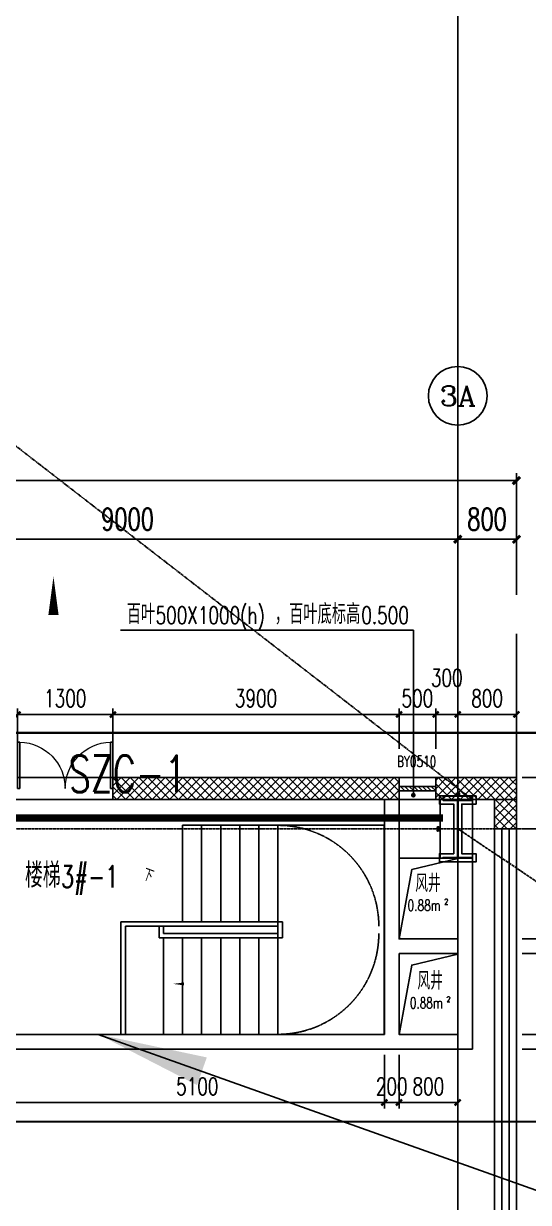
# Model space of a CAD drawing. Extents: x -954573 to 446329, y 489853 to 1226784.
# Drawn here: x -134772 to -127891, y 615629 to 631699 of the extents above; entities that cross this region are included whole.
import ezdxf
from ezdxf.enums import TextEntityAlignment as Align

# ---------------------------------------------------------------- set-up
doc = ezdxf.new("R2010")
doc.units = 0
doc.header["$LTSCALE"] = 10
doc.header["$MEASUREMENT"] = 0
for name, pattern in [('10平面$0$CENTER', [2, 1.25, -0.25, 0.25, -0.25]), ('10平面$0$DOTE', [2.42, 2, -0.2, 0.02, -0.2]), ('10平面$1$DASH', [0.35, 0.25, -0.1])]:
    doc.linetypes.add(name, pattern=pattern)
doc.layers.get('Defpoints').update_dxf_attribs({"color": 210})
for name, color, linetype in [('10平面$0$10平面$0$WINDOW', 8, 'Continuous'), ('10平面$0$A-AXIS-D', 8, 'Continuous'), ('10平面$0$A-AXIS-DOTE', 8, '10平面$0$DOTE'), ('10平面$0$A-AXIS-DP', 8, 'Continuous'), ('10平面$0$A-AXIS-SYMB', 8, 'Continuous'), ('10平面$0$A-HATCH-2', 8, 'Continuous'), ('10平面$0$A-STAIR', 8, 'Continuous'), ('10平面$0$A-TEXT', 8, 'Continuous'), ('10平面$0$A-WINDOW', 8, 'Continuous'), ('10平面$0$A-防火门窗', 1, 'Continuous'), ('10平面$0$AS-COLN', 8, 'Continuous'), ('10平面$0$AS-WALL', 8, 'Continuous'), ('10平面$0$AS-结构边线层', 8, 'Continuous'), ('10平面$0$CURTWALL', 8, 'Continuous'), ('10平面$0$DIM_ELEV', 3, 'Continuous'), ('10平面$0$PUB_HATCH', 8, 'Continuous'), ('10平面$0$PUB_TEXT', 8, 'Continuous'), ('10平面$0$建-文字', 8, 'Continuous'), ('10平面$0$建-窗', 8, 'Continuous'), ('10平面$0$建-箭头', 8, 'Continuous'), ('10平面$0$建-门窗编号', 8, 'Continuous'), ('A-LIN-V', 9, 'Continuous'), ('建-引出', 3, 'Continuous')]:
    doc.layers.add(name, color=color, linetype=linetype)
doc.layers.add('10平面$0$THIN', color=7, linetype='Continuous', lineweight=0)
doc.layers.add('10平面$0$柱间支撑', color=6, linetype='10平面$0$CENTER', lineweight=0)
doc.styles.add('10平面$0$_TCH_AXIS', font='COMPLEX', dxfattribs={"bigfont": 'GBCBIG'})
doc.styles.add('10平面$0$_TCH_DIM_T3', font='SIMPLEX', dxfattribs={"width": 0.705882, "bigfont": 'GBCBIG'})
doc.styles.add('10平面$0$A-AREA', font='SIMPLEX', dxfattribs={"bigfont": 'GBCBIG'})
doc.styles.add('10平面$0$A-STANDARD', font='SIMPLEX', dxfattribs={"bigfont": 'GBCBIG'})
doc.styles.add('10平面$0$A-WIN-LABEL', font='SIMPLEX', dxfattribs={"bigfont": 'GBCBIG'})
doc.styles.add('10平面$0$TSSD_Rein', font='tj-romans1.shx', dxfattribs={"width": 0.7, "bigfont": 'tj-hztxt.shx'})
doc.dimstyles.new('10平面$0$_TCH_ARCH&&10', dxfattribs={"dimtxt": 29.75, "dimasz": 10, "dimexe": 10, "dimexo": 10, "dimgap": 12.625, "dimtad": 1, "dimdec": 0, "dimzin": 0, "dimdsep": 46, "dimtxsty": '10平面$0$_TCH_DIM_T3', "dimblk": '10平面$0$_ArchTick', "dimcen": 0.09, "dimclrt": 7, "dimazin": 2, "dimtfac": 1, "dimtdec": 0, "dimtix": 1, "dimtmove": 2, "dimatfit": 3, "dimfxl": 0, "dimtolj": 1, "dimtzin": 0, "dimarcsym": 0})
doc.dimstyles.new('10平面$0$_TCH_ARCH&&100', dxfattribs={"dimtxt": 297.5, "dimasz": 100, "dimexe": 100, "dimexo": 100, "dimgap": 126.25, "dimtad": 1, "dimdec": 0, "dimzin": 0, "dimdsep": 46, "dimtxsty": '10平面$0$_TCH_DIM_T3', "dimblk": '10平面$0$_ArchTick', "dimcen": 0.09, "dimclrt": 7, "dimazin": 2, "dimtfac": 1, "dimtdec": 0, "dimtix": 1, "dimtmove": 2, "dimatfit": 3, "dimfxl": 0, "dimtolj": 1, "dimtzin": 0, "dimarcsym": 0})
doc.dimstyles.new('10平面$0$_TCH_ARCH&&80', dxfattribs={"dimtxt": 238, "dimasz": 80, "dimexe": 80, "dimexo": 80, "dimgap": 101, "dimtad": 1, "dimdec": 0, "dimzin": 0, "dimdsep": 46, "dimtxsty": '10平面$0$_TCH_DIM_T3', "dimblk": '10平面$0$_ArchTick', "dimcen": 0.09, "dimclrt": 7, "dimazin": 2, "dimtfac": 1, "dimtdec": 0, "dimtix": 1, "dimtmove": 2, "dimatfit": 3, "dimfxl": 0, "dimtolj": 1, "dimtzin": 0, "dimarcsym": 0})
pattern_1 = [(45, (60, 0), (-60.000061, 60.000061), []), (135, (60, 0), (-60.000061, -60.000061), [])]

# ---------------------------------------------------------------- blocks, each defined once
blk = doc.blocks.new('10平面$0$_ArchTick')
at = {"color": 0, "linetype": 'ByBlock', "const_width": 0.4}
blk.add_lwpolyline([(-0.5, -0.5), (0.5, 0.5)], dxfattribs=at)
blk = doc.blocks.new('*D3109')
at = {"layer": '10平面$0$A-AXIS-D', "color": 0, "lineweight": -2}
for p, q in [((82882, -180910), (82882, -180052)), ((91882, -180910), (91882, -180052)), ((82882, -180152), (91882, -180152))]:
    blk.add_line(p, q, dxfattribs=at)
at = {"layer": 'Defpoints', "color": 0}
for p in [(91882, -180152), (82882, -181010), (91882, -181010)]:
    blk.add_point(p, dxfattribs=at)
at = {"layer": '10平面$0$A-AXIS-D', "color": 0, "lineweight": -2, "xscale": 100, "yscale": 100, "zscale": 100, "rotation": 180}
blk.add_blockref('10平面$0$_ArchTick', (82882, -180152), dxfattribs=at)
at = {"layer": '10平面$0$A-AXIS-D', "color": 0, "lineweight": -2, "xscale": 100, "yscale": 100, "zscale": 100}
blk.add_blockref('10平面$0$_ArchTick', (91882, -180152), dxfattribs=at)
at = {"layer": '10平面$0$A-AXIS-D', "color": 7, "insert": (87382, -179877), "char_height": 297.5, "attachment_point": 5, "style": '10平面$0$_TCH_DIM_T3'}
blk.add_mtext('\\A1;9000', dxfattribs=at)
blk = doc.blocks.new('*D3110')
at = {"layer": '10平面$0$A-AXIS-D', "color": 0, "lineweight": -2}
for p, q in [((91882, -180910), (91882, -180052)), ((92682, -180910), (92682, -180052)), ((91882, -180152), (92682, -180152))]:
    blk.add_line(p, q, dxfattribs=at)
at = {"layer": 'Defpoints', "color": 0}
for p in [(92682, -180152), (91882, -181010), (92682, -181010)]:
    blk.add_point(p, dxfattribs=at)
at = {"layer": '10平面$0$A-AXIS-D', "color": 0, "lineweight": -2, "xscale": 100, "yscale": 100, "zscale": 100, "rotation": 180}
blk.add_blockref('10平面$0$_ArchTick', (91882, -180152), dxfattribs=at)
at = {"layer": '10平面$0$A-AXIS-D', "color": 0, "lineweight": -2, "xscale": 100, "yscale": 100, "zscale": 100}
blk.add_blockref('10平面$0$_ArchTick', (92682, -180152), dxfattribs=at)
at = {"layer": '10平面$0$A-AXIS-D', "color": 7, "insert": (92282, -179877), "char_height": 297.5, "attachment_point": 5, "style": '10平面$0$_TCH_DIM_T3'}
blk.add_mtext('\\A1;800', dxfattribs=at)
blk = doc.blocks.new('*D3111')
at = {"layer": '10平面$0$A-AXIS-D', "color": 0, "lineweight": -2}
for p, q in [((-93018, -180810), (-93018, -179252)), ((92682, -180810), (92682, -179252)), ((-93018, -179352), (92682, -179352))]:
    blk.add_line(p, q, dxfattribs=at)
at = {"layer": 'Defpoints', "color": 0}
for p in [(92682, -179352), (-93018, -180910), (92682, -180910)]:
    blk.add_point(p, dxfattribs=at)
at = {"layer": '10平面$0$A-AXIS-D', "color": 0, "lineweight": -2, "xscale": 100, "yscale": 100, "zscale": 100, "rotation": 180}
blk.add_blockref('10平面$0$_ArchTick', (-93018, -179352), dxfattribs=at)
at = {"layer": '10平面$0$A-AXIS-D', "color": 0, "lineweight": -2, "xscale": 100, "yscale": 100, "zscale": 100}
blk.add_blockref('10平面$0$_ArchTick', (92682, -179352), dxfattribs=at)
at = {"layer": '10平面$0$A-AXIS-D', "color": 7, "insert": (-168, -179077), "char_height": 297.5, "attachment_point": 5, "style": '10平面$0$_TCH_DIM_T3'}
blk.add_mtext('\\A1;185700', dxfattribs=at)
blk = doc.blocks.new('*D3408')
at = {"layer": '10平面$0$A-AXIS-DP', "color": 0, "lineweight": -2}
for p, q in [((-165054, 621030), (-165054, 621079)), ((-165054, 621069), (-164654, 621069)), ((-164654, 621030), (-164654, 621079))]:
    blk.add_line(p, q, dxfattribs=at)
at = {"layer": 'Defpoints', "color": 0}
for p in [(-165054, 621020), (-164654, 621069), (-164654, 621020)]:
    blk.add_point(p, dxfattribs=at)
at = {"layer": '10平面$0$A-AXIS-DP', "color": 0, "lineweight": -2, "xscale": 10, "yscale": 10, "zscale": 10, "rotation": 180}
blk.add_blockref('10平面$0$_ArchTick', (-165054, 621069), dxfattribs=at)
at = {"layer": '10平面$0$A-AXIS-DP', "color": 0, "lineweight": -2, "xscale": 10, "yscale": 10, "zscale": 10}
blk.add_blockref('10平面$0$_ArchTick', (-164654, 621069), dxfattribs=at)
at = {"layer": '10平面$0$A-AXIS-DP', "color": 7, "insert": (-164854, 621096), "char_height": 29.8, "attachment_point": 5, "style": '10平面$0$_TCH_DIM_T3'}
blk.add_mtext('\\A1;400', dxfattribs=at)
blk = doc.blocks.new('*D3409')
at = {"layer": '10平面$0$A-AXIS-DP', "color": 0, "lineweight": -2}
for p, q in [((-165064, 621020), (-165105, 621020)), ((-165095, 620220), (-165095, 621020)), ((-165064, 620220), (-165105, 620220))]:
    blk.add_line(p, q, dxfattribs=at)
at = {"layer": 'Defpoints', "color": 0}
for p in [(-165095, 621020), (-165054, 621020), (-165054, 620220)]:
    blk.add_point(p, dxfattribs=at)
at = {"layer": '10平面$0$A-AXIS-DP', "color": 0, "lineweight": -2, "xscale": 10, "yscale": 10, "zscale": 10}
for p, rotation in [((-165095, 621020), 90), ((-165095, 620220), 270)]:
    blk.add_blockref('10平面$0$_ArchTick', p, dxfattribs=dict(at, rotation=rotation))
at = {"layer": '10平面$0$A-AXIS-DP', "color": 7, "insert": (-165123, 620620), "char_height": 29.8, "attachment_point": 5, "rotation": 90, "style": '10平面$0$_TCH_DIM_T3'}
blk.add_mtext('\\A1;800', dxfattribs=at)
blk = doc.blocks.new('10平面$0$3132')
at = {"layer": '10平面$0$DIM_ELEV', "linetype": '10平面$1$DASH', "const_width": 30}
blk.add_lwpolyline([(-136740, 622030), (-127590, 622030, -0.414214), (-127090, 621530), (-127090, 617230, -0.414214), (-127590, 616730), (-136740, 616730, -0.414214), (-137240, 617230), (-137240, 621530, -0.414214)], format="xyb", close=True, dxfattribs=at)
blk = doc.blocks.new('10平面$0$23124232432')
at = {"layer": '10平面$0$柱间支撑', "const_width": 100}
blk.add_lwpolyline([(-129054, 620870), (-137654, 620870)], dxfattribs=at)
at = {"layer": '10平面$0$THIN', "style": '10平面$0$TSSD_Rein', "width": 0.7}
blk.add_text('SZC-1', height=500, dxfattribs=at).set_placement((-133354, 621070), align=Align.BOTTOM_CENTER)
blk = doc.blocks.new('10平面$0$324324')
at = {"layer": '10平面$0$A-STAIR'}
for p, q in [((-28320, -15058), (-28320, -13743)), ((-28060, -15058), (-28060, -13743)), ((-27800, -15058), (-27800, -13743)), ((-27540, -15058), (-27540, -13743)), ((-27280, -15058), (-27280, -13743)), ((-27020, -15058), (-27020, -13743)), ((-25570, -13743), (-27020, -13743)), ((-27020, -13743), (-27020, -16593)), ((-25570, -16593), (-25570, -13743)), ((-26960, -15058), (-29160, -15058)), ((-29160, -15058), (-29160, -16593)), ((-26960, -15278), (-26960, -15058)), ((-27020, -15118), (-29100, -15118)), ((-29100, -15118), (-29100, -16593)), ((-28640, -15278), (-28640, -15118)), ((-27020, -15118), (-28580, -15118)), ((-28580, -15218), (-28580, -15118)), ((-28580, -15218), (-27020, -15218)), ((-28580, -15218), (-27020, -15218)), ((-27020, -15218), (-27020, -15118)), ((-28640, -15278), (-26960, -15278)), ((-28580, -15278), (-28580, -16593)), ((-28320, -15278), (-28320, -16593)), ((-28060, -15278), (-28060, -16593)), ((-27800, -15278), (-27800, -16593)), ((-27540, -15278), (-27540, -16593)), ((-27280, -15278), (-27280, -16593)), ((-27020, -15278), (-27020, -16593)), ((-27020, -16593), (-25570, -16593))]:
    blk.add_line(p, q, dxfattribs=at)
at = {"layer": '10平面$0$A-WINDOW', "color": 9, "linetype": '10平面$1$DASH'}
for points in [[(-27020, -13743, -0.414214), (-25645, -15118)], [(-27020, -16593, 0.414214), (-25645, -15218)]]:
    blk.add_lwpolyline(points, format="xyb", dxfattribs=at)
blk = doc.blocks.new('*D3691')
at = {"layer": '10平面$0$A-AXIS-DP', "color": 0, "lineweight": -2}
for p, q in [((-129654, 617640), (-129654, 616910)), ((-128854, 617640), (-128854, 616910)), ((-129654, 616990), (-128854, 616990))]:
    blk.add_line(p, q, dxfattribs=at)
at = {"layer": 'Defpoints', "color": 0}
for p in [(-129654, 617720), (-128854, 617720), (-128854, 616990)]:
    blk.add_point(p, dxfattribs=at)
at = {"layer": '10平面$0$A-AXIS-DP', "color": 0, "lineweight": -2, "xscale": 80, "yscale": 80, "zscale": 80, "rotation": 180}
blk.add_blockref('10平面$0$_ArchTick', (-129654, 616990), dxfattribs=at)
at = {"layer": '10平面$0$A-AXIS-DP', "color": 0, "lineweight": -2, "xscale": 80, "yscale": 80, "zscale": 80}
blk.add_blockref('10平面$0$_ArchTick', (-128854, 616990), dxfattribs=at)
at = {"layer": '10平面$0$A-AXIS-DP', "color": 7, "insert": (-129254, 617210), "char_height": 238, "attachment_point": 5, "style": '10平面$0$_TCH_DIM_T3'}
blk.add_mtext('\\A1;800', dxfattribs=at)
blk = doc.blocks.new('*D3692')
at = {"layer": '10平面$0$A-AXIS-DP', "color": 0, "lineweight": -2}
for p, q in [((-129854, 617640), (-129854, 616910)), ((-129654, 617640), (-129654, 616910)), ((-129854, 616990), (-129934, 616990)), ((-129854, 616990), (-129654, 616990)), ((-129654, 616990), (-129574, 616990))]:
    blk.add_line(p, q, dxfattribs=at)
at = {"layer": 'Defpoints', "color": 0}
for p in [(-129854, 617720), (-129654, 617720), (-129654, 616990)]:
    blk.add_point(p, dxfattribs=at)
at = {"layer": '10平面$0$A-AXIS-DP', "color": 0, "lineweight": -2, "xscale": 80, "yscale": 80, "zscale": 80}
blk.add_blockref('10平面$0$_ArchTick', (-129854, 616990), dxfattribs=at)
at = {"layer": '10平面$0$A-AXIS-DP', "color": 0, "lineweight": -2, "xscale": 80, "yscale": 80, "zscale": 80, "rotation": 180}
blk.add_blockref('10平面$0$_ArchTick', (-129654, 616990), dxfattribs=at)
at = {"layer": '10平面$0$A-AXIS-DP', "color": 7, "insert": (-129754, 617210), "char_height": 238, "attachment_point": 5, "style": '10平面$0$_TCH_DIM_T3'}
blk.add_mtext('\\A1;200', dxfattribs=at)
blk = doc.blocks.new('*D3693')
at = {"layer": '10平面$0$A-AXIS-DP', "color": 0, "lineweight": -2}
for p, q in [((-134954, 617640), (-134954, 616910)), ((-129854, 617640), (-129854, 616910)), ((-134954, 616990), (-129854, 616990))]:
    blk.add_line(p, q, dxfattribs=at)
at = {"layer": 'Defpoints', "color": 0}
for p in [(-134954, 617720), (-129854, 617720), (-129854, 616990)]:
    blk.add_point(p, dxfattribs=at)
at = {"layer": '10平面$0$A-AXIS-DP', "color": 0, "lineweight": -2, "xscale": 80, "yscale": 80, "zscale": 80, "rotation": 180}
blk.add_blockref('10平面$0$_ArchTick', (-134954, 616990), dxfattribs=at)
at = {"layer": '10平面$0$A-AXIS-DP', "color": 0, "lineweight": -2, "xscale": 80, "yscale": 80, "zscale": 80}
blk.add_blockref('10平面$0$_ArchTick', (-129854, 616990), dxfattribs=at)
at = {"layer": '10平面$0$A-AXIS-DP', "color": 7, "insert": (-132404, 617210), "char_height": 238, "attachment_point": 5, "style": '10平面$0$_TCH_DIM_T3'}
blk.add_mtext('\\A1;5100', dxfattribs=at)
blk = doc.blocks.new('*D3806')
at = {"layer": '10平面$0$A-AXIS-DP', "color": 0, "lineweight": -2}
for p, q in [((-127974, 617920), (-127260, 617920)), ((-127340, 617920), (-127340, 618000)), ((-127340, 617720), (-127340, 617920)), ((-127974, 617720), (-127260, 617720)), ((-127340, 617720), (-127340, 617640))]:
    blk.add_line(p, q, dxfattribs=at)
at = {"layer": 'Defpoints', "color": 0}
for p in [(-128054, 617920), (-127340, 617920), (-128054, 617720)]:
    blk.add_point(p, dxfattribs=at)
at = {"layer": '10平面$0$A-AXIS-DP', "color": 0, "lineweight": -2, "xscale": 80, "yscale": 80, "zscale": 80}
for p, rotation in [((-127340, 617920), 270), ((-127340, 617720), 90)]:
    blk.add_blockref('10平面$0$_ArchTick', p, dxfattribs=dict(at, rotation=rotation))
at = {"layer": '10平面$0$A-AXIS-DP', "color": 7, "insert": (-127560, 617424), "char_height": 238, "attachment_point": 5, "rotation": 90, "style": '10平面$0$_TCH_DIM_T3'}
blk.add_mtext('\\A1;200', dxfattribs=at)
blk = doc.blocks.new('*D3807')
at = {"layer": '10平面$0$A-AXIS-DP', "color": 0, "lineweight": -2}
for p, q in [((-127974, 619020), (-127260, 619020)), ((-127340, 617920), (-127340, 619020)), ((-127974, 617920), (-127260, 617920))]:
    blk.add_line(p, q, dxfattribs=at)
at = {"layer": 'Defpoints', "color": 0}
for p in [(-128054, 619020), (-127340, 619020), (-128054, 617920)]:
    blk.add_point(p, dxfattribs=at)
at = {"layer": '10平面$0$A-AXIS-DP', "color": 0, "lineweight": -2, "xscale": 80, "yscale": 80, "zscale": 80}
for p, rotation in [((-127340, 619020), 90), ((-127340, 617920), 270)]:
    blk.add_blockref('10平面$0$_ArchTick', p, dxfattribs=dict(at, rotation=rotation))
at = {"layer": '10平面$0$A-AXIS-DP', "color": 7, "insert": (-127560, 618470), "char_height": 238, "attachment_point": 5, "rotation": 90, "style": '10平面$0$_TCH_DIM_T3'}
blk.add_mtext('\\A1;1100', dxfattribs=at)
blk = doc.blocks.new('*D3808')
at = {"layer": '10平面$0$A-AXIS-DP', "color": 0, "lineweight": -2}
for p, q in [((-127974, 619220), (-127260, 619220)), ((-127340, 619220), (-127340, 619300)), ((-127340, 619020), (-127340, 619220)), ((-127974, 619020), (-127260, 619020)), ((-127340, 619020), (-127340, 618940))]:
    blk.add_line(p, q, dxfattribs=at)
at = {"layer": 'Defpoints', "color": 0}
for p in [(-128054, 619220), (-127340, 619220), (-128054, 619020)]:
    blk.add_point(p, dxfattribs=at)
at = {"layer": '10平面$0$A-AXIS-DP', "color": 0, "lineweight": -2, "xscale": 80, "yscale": 80, "zscale": 80}
for p, rotation in [((-127340, 619220), 270), ((-127340, 619020), 90)]:
    blk.add_blockref('10平面$0$_ArchTick', p, dxfattribs=dict(at, rotation=rotation))
at = {"layer": '10平面$0$A-AXIS-DP', "color": 7, "insert": (-127560, 619120), "char_height": 238, "attachment_point": 5, "rotation": 90, "style": '10平面$0$_TCH_DIM_T3'}
blk.add_mtext('\\A1;200', dxfattribs=at)
blk = doc.blocks.new('*D3809')
at = {"layer": '10平面$0$A-AXIS-DP', "color": 0, "lineweight": -2}
for p, q in [((-127974, 620720), (-127260, 620720)), ((-127340, 619220), (-127340, 620720)), ((-127974, 619220), (-127260, 619220))]:
    blk.add_line(p, q, dxfattribs=at)
at = {"layer": 'Defpoints', "color": 0}
for p in [(-128054, 620720), (-127340, 620720), (-128054, 619220)]:
    blk.add_point(p, dxfattribs=at)
at = {"layer": '10平面$0$A-AXIS-DP', "color": 0, "lineweight": -2, "xscale": 80, "yscale": 80, "zscale": 80}
for p, rotation in [((-127340, 620720), 90), ((-127340, 619220), 270)]:
    blk.add_blockref('10平面$0$_ArchTick', p, dxfattribs=dict(at, rotation=rotation))
at = {"layer": '10平面$0$A-AXIS-DP', "color": 7, "insert": (-127560, 619970), "char_height": 238, "attachment_point": 5, "rotation": 90, "style": '10平面$0$_TCH_DIM_T3'}
blk.add_mtext('\\A1;1500', dxfattribs=at)
blk = doc.blocks.new('*D3810')
at = {"layer": '10平面$0$A-AXIS-DP', "color": 0, "lineweight": -2}
for p, q in [((-127974, 621420), (-127260, 621420)), ((-127340, 620720), (-127340, 621420)), ((-127974, 620720), (-127260, 620720))]:
    blk.add_line(p, q, dxfattribs=at)
at = {"layer": 'Defpoints', "color": 0}
for p in [(-128054, 621420), (-127340, 621420), (-128054, 620720)]:
    blk.add_point(p, dxfattribs=at)
at = {"layer": '10平面$0$A-AXIS-DP', "color": 0, "lineweight": -2, "xscale": 80, "yscale": 80, "zscale": 80}
for p, rotation in [((-127340, 621420), 90), ((-127340, 620720), 270)]:
    blk.add_blockref('10平面$0$_ArchTick', p, dxfattribs=dict(at, rotation=rotation))
at = {"layer": '10平面$0$A-AXIS-DP', "color": 7, "insert": (-127560, 621070), "char_height": 238, "attachment_point": 5, "rotation": 90, "style": '10平面$0$_TCH_DIM_T3'}
blk.add_mtext('\\A1;700', dxfattribs=at)
blk = doc.blocks.new('*D4085')
at = {"layer": '10平面$0$A-AXIS-DP', "color": 0, "lineweight": -2}
for p, q in [((-134854, 621810), (-134854, 622360)), ((-134854, 622280), (-133554, 622280)), ((-133554, 621810), (-133554, 622360))]:
    blk.add_line(p, q, dxfattribs=at)
at = {"layer": 'Defpoints', "color": 0}
for p in [(-133554, 622280), (-134854, 621730), (-133554, 621730)]:
    blk.add_point(p, dxfattribs=at)
at = {"layer": '10平面$0$A-AXIS-DP', "color": 0, "lineweight": -2, "xscale": 80, "yscale": 80, "zscale": 80, "rotation": 180}
blk.add_blockref('10平面$0$_ArchTick', (-134854, 622280), dxfattribs=at)
at = {"layer": '10平面$0$A-AXIS-DP', "color": 0, "lineweight": -2, "xscale": 80, "yscale": 80, "zscale": 80}
blk.add_blockref('10平面$0$_ArchTick', (-133554, 622280), dxfattribs=at)
at = {"layer": '10平面$0$A-AXIS-DP', "color": 7, "insert": (-134204, 622500), "char_height": 238, "attachment_point": 5, "style": '10平面$0$_TCH_DIM_T3'}
blk.add_mtext('\\A1;1300', dxfattribs=at)
blk = doc.blocks.new('*D4086')
at = {"layer": '10平面$0$A-AXIS-DP', "color": 0, "lineweight": -2}
for p, q in [((-133554, 621810), (-133554, 622360)), ((-133554, 622280), (-129654, 622280)), ((-129654, 621810), (-129654, 622360))]:
    blk.add_line(p, q, dxfattribs=at)
at = {"layer": 'Defpoints', "color": 0}
for p in [(-129654, 622280), (-133554, 621730), (-129654, 621730)]:
    blk.add_point(p, dxfattribs=at)
at = {"layer": '10平面$0$A-AXIS-DP', "color": 0, "lineweight": -2, "xscale": 80, "yscale": 80, "zscale": 80, "rotation": 180}
blk.add_blockref('10平面$0$_ArchTick', (-133554, 622280), dxfattribs=at)
at = {"layer": '10平面$0$A-AXIS-DP', "color": 0, "lineweight": -2, "xscale": 80, "yscale": 80, "zscale": 80}
blk.add_blockref('10平面$0$_ArchTick', (-129654, 622280), dxfattribs=at)
at = {"layer": '10平面$0$A-AXIS-DP', "color": 7, "insert": (-131604, 622500), "char_height": 238, "attachment_point": 5, "style": '10平面$0$_TCH_DIM_T3'}
blk.add_mtext('\\A1;3900', dxfattribs=at)
blk = doc.blocks.new('*D4087')
at = {"layer": '10平面$0$A-AXIS-DP', "color": 0, "lineweight": -2}
for p, q in [((-129654, 622280), (-129734, 622280)), ((-129654, 621810), (-129654, 622360)), ((-129654, 622280), (-129154, 622280)), ((-129154, 621810), (-129154, 622360)), ((-129154, 622280), (-129074, 622280))]:
    blk.add_line(p, q, dxfattribs=at)
at = {"layer": 'Defpoints', "color": 0}
for p in [(-129154, 622280), (-129654, 621730), (-129154, 621730)]:
    blk.add_point(p, dxfattribs=at)
at = {"layer": '10平面$0$A-AXIS-DP', "color": 0, "lineweight": -2, "xscale": 80, "yscale": 80, "zscale": 80}
blk.add_blockref('10平面$0$_ArchTick', (-129654, 622280), dxfattribs=at)
at = {"layer": '10平面$0$A-AXIS-DP', "color": 0, "lineweight": -2, "xscale": 80, "yscale": 80, "zscale": 80, "rotation": 180}
blk.add_blockref('10平面$0$_ArchTick', (-129154, 622280), dxfattribs=at)
at = {"layer": '10平面$0$A-AXIS-DP', "color": 7, "insert": (-129404, 622500), "char_height": 238, "attachment_point": 5, "style": '10平面$0$_TCH_DIM_T3'}
blk.add_mtext('\\A1;500', dxfattribs=at)
blk = doc.blocks.new('*D4088')
at = {"layer": '10平面$0$A-AXIS-DP', "color": 0, "lineweight": -2}
for p, q in [((-129154, 621810), (-129154, 622360)), ((-129154, 622280), (-128854, 622280)), ((-128854, 621810), (-128854, 622360))]:
    blk.add_line(p, q, dxfattribs=at)
at = {"layer": 'Defpoints', "color": 0}
for p in [(-128854, 622280), (-129154, 621730), (-128854, 621730)]:
    blk.add_point(p, dxfattribs=at)
at = {"layer": '10平面$0$A-AXIS-DP', "color": 0, "lineweight": -2, "xscale": 80, "yscale": 80, "zscale": 80, "rotation": 180}
blk.add_blockref('10平面$0$_ArchTick', (-129154, 622280), dxfattribs=at)
at = {"layer": '10平面$0$A-AXIS-DP', "color": 0, "lineweight": -2, "xscale": 80, "yscale": 80, "zscale": 80}
blk.add_blockref('10平面$0$_ArchTick', (-128854, 622280), dxfattribs=at)
at = {"layer": '10平面$0$A-AXIS-DP', "color": 7, "insert": (-129004, 622780), "char_height": 238, "attachment_point": 5, "style": '10平面$0$_TCH_DIM_T3'}
blk.add_mtext('\\A1;300', dxfattribs=at)
blk = doc.blocks.new('*D4089')
at = {"layer": '10平面$0$A-AXIS-DP', "color": 0, "lineweight": -2}
for p, q in [((-128854, 621810), (-128854, 622360)), ((-128854, 622280), (-128054, 622280)), ((-128054, 621810), (-128054, 622360))]:
    blk.add_line(p, q, dxfattribs=at)
at = {"layer": 'Defpoints', "color": 0}
for p in [(-128054, 622280), (-128854, 621730), (-128054, 621730)]:
    blk.add_point(p, dxfattribs=at)
at = {"layer": '10平面$0$A-AXIS-DP', "color": 0, "lineweight": -2, "xscale": 80, "yscale": 80, "zscale": 80, "rotation": 180}
blk.add_blockref('10平面$0$_ArchTick', (-128854, 622280), dxfattribs=at)
at = {"layer": '10平面$0$A-AXIS-DP', "color": 0, "lineweight": -2, "xscale": 80, "yscale": 80, "zscale": 80}
blk.add_blockref('10平面$0$_ArchTick', (-128054, 622280), dxfattribs=at)
at = {"layer": '10平面$0$A-AXIS-DP', "color": 7, "insert": (-128454, 622500), "char_height": 238, "attachment_point": 5, "style": '10平面$0$_TCH_DIM_T3'}
blk.add_mtext('\\A1;800', dxfattribs=at)
blk = doc.blocks.new('10平面$0$$DorLib2D$00000002')
for p, q in [((-0.5, 0), (-0.5, 0.4875)), ((-0.475, 0.4875), (-0.5, 0.4875)), ((-0.475, 0), (-0.475, 0.4875)), ((0.475, 0), (0.475, 0.4875)), ((0.475, 0.4875), (0.5, 0.4875)), ((0.5, 0), (0.5, 0.4875)), ((-0.5, 0), (-0.475, 0)), ((0.5, 0), (0.475, 0))]:
    blk.add_line(p, q)
at = {"lineweight": 13}
for centre, start, end in [((-0.4875, 0), 0, 88.53072), ((0.4875, 0), 91.46928, 180)]:
    blk.add_arc(centre, 0.4875, start, end, dxfattribs=at)
blk = doc.blocks.new('*U3284')
at = {"color": 0}
for p, q in [((-250, 150), (250, 150)), ((250, 30), (-250, 30)), ((-250, -30), (-190, 30)), ((-190, -30), (-130, 30)), ((-130, -30), (-70, 30)), ((-70, -30), (-10, 30)), ((-10, -30), (50, 30)), ((50, -30), (110, 30)), ((110, -30), (170, 30)), ((170, -30), (230, 30)), ((250, -30), (-250, -30)), ((-250, -150), (250, -150))]:
    blk.add_line(p, q, dxfattribs=at)
for points in [[(-250, -150), (-250, 150)], [(250, -150), (250, 150)]]:
    blk.add_lwpolyline(points, dxfattribs=at)
blk = doc.blocks.new('*U3283')
at = {"color": 0, "xscale": 0.001999999996058992, "yscale": 0.003333333333333334, "zscale": 0.001999999996058992}
blk.add_blockref('*U3284', (0, 0), dxfattribs=at)
blk = doc.blocks.new('10平面$0$dote')
at = {"layer": '10平面$0$A-AXIS-D'}
blk.add_circle((91882.2, -178196), 400, dxfattribs=at)
at = {"layer": '10平面$0$A-AXIS-DOTE'}
blk.add_line((91882.2, -264080), (91882.2, 36662.3), dxfattribs=at)
at = {"layer": '10平面$0$A-AXIS-DOTE', "ltscale": 2}
for p, q in [((98696.4, -184100), (-97273.6, -184100)), ((121882.2, -204200), (91886.2, -184100))]:
    blk.add_line(p, q, dxfattribs=at)
at = {"layer": '10平面$0$PUB_TEXT', "style": '10平面$0$_TCH_AXIS'}
blk.add_text('3A', height=276.42, dxfattribs=at).set_placement((91638.7, -178334.2), (92125.7, -178334.2), align=Align.FIT)
at = {"layer": '10平面$0$A-AXIS-D'}
for base, p1, p2, picture, middle in [((92682.2, -179352.2), (-93017.8, -180910.2), (92682.2, -180910.2), '*D3111', (-167.8, -179077.2)), ((91882.2, -180152.2), (82882.2, -181010.2), (91882.2, -181010.2), '*D3109', (87382.2, -179877.2)), ((92682.2, -180152.2), (91882.2, -181010.2), (92682.2, -181010.2), '*D3110', (92282.2, -179877.2))]:
    dim = blk.add_linear_dim(base=base, p1=p1, p2=p2, angle=0, dimstyle='10平面$0$_TCH_ARCH&&100', override={"dimgap": 0}, dxfattribs=at)
    dim.commit()
    dim.dimension.update_dxf_attribs({"geometry": picture, "text_midpoint": middle, "dimtype": 129})
blk = doc.blocks.new('10平面$0$w42343243')
at = {"layer": '10平面$0$A-HATCH-2'}
blk.add_lwpolyline([(-165104.2, 621070), (-164604.2, 621070), (-164604.2, 620958), (-164800.2, 620958), (-164800.2, 620282), (-164604.2, 620282), (-164604.2, 620170), (-165104.2, 620170), (-165104.2, 620282), (-164908.2, 620282), (-164908.2, 620958), (-165104.2, 620958)], close=True, dxfattribs=at)
at = {"layer": '10平面$0$AS-COLN', "color": 3}
blk.add_lwpolyline([(-165054.2, 621020), (-164654.2, 621020), (-164654.2, 621008), (-164850.2, 621008), (-164850.2, 620232), (-164654.2, 620232), (-164654.2, 620220), (-165054.2, 620220), (-165054.2, 620232), (-164858.2, 620232), (-164858.2, 621008), (-165054.2, 621008)], close=True, dxfattribs=at)
at = {"layer": '10平面$0$A-AXIS-DP'}
for p1, p2, distance, picture, middle in [((-165054.2, 621020), (-164654.2, 621020), 48.8, '*D3408', (-164854.2, 621096.2)), ((-165054.2, 620220), (-165054.2, 621020), 41.2, '*D3409', (-165122.9, 620620))]:
    dim = blk.add_aligned_dim(p1=p1, p2=p2, distance=distance, dimstyle='10平面$0$_TCH_ARCH&&10', dxfattribs=at)
    dim.commit()
    dim.dimension.update_dxf_attribs({"geometry": picture, "text_midpoint": middle})
blk = doc.blocks.new('10平面$0$42343')
at = {"layer": '10平面$0$A-WINDOW'}
blk.add_blockref('10平面$0$w42343243', (36000, 100), dxfattribs=at)
blk = doc.blocks.new('10平面')
at = {"layer": '10平面$0$PUB_HATCH'}
h = blk.add_hatch(dxfattribs=at)
h.set_pattern_fill('多孔材料', color=256, scale=30, style=0)
h.set_pattern_definition(pattern_1)
h.paths.add_polyline_path([(-129654.2, 621419.9), (-133554.2, 621419.9), (-133554.2, 621119.9), (-129654.2, 621119.9)])
h = blk.add_hatch(dxfattribs=at)
h.set_pattern_fill('多孔材料', color=256, scale=30, style=0)
h.set_pattern_definition(pattern_1)
h.paths.add_polyline_path([(-128054.2, 621419.9), (-129154.2, 621419.9), (-129154.2, 621119.9), (-128354.2, 621119.9)])
h = blk.add_hatch(dxfattribs=at)
h.set_pattern_fill('多孔材料', color=256, scale=30, style=0)
h.set_pattern_definition(pattern_1)
h.paths.add_polyline_path([(-128054.2, 620720), (-128054.2, 621419.9), (-128354.2, 621119.9), (-128354.2, 620720)])
at = {"linetype": '10平面$1$DASH', "ltscale": 2}
blk.add_lwpolyline([(-147254.2, 602370), (-128054.2, 602370), (-128054.2, 621119.8), (-147254.2, 621119.8)], close=True, dxfattribs=at)
at = {"layer": '10平面$0$10平面$0$WINDOW'}
blk.add_line((-133554.2, 621419.9), (-134854.2, 621419.9), dxfattribs=at)
at = {"layer": '10平面$0$A-AXIS-DOTE'}
blk.add_line((-128654.2, 621120), (-139194.2, 629284.2), dxfattribs=at)
at = {"layer": '10平面$0$A-AXIS-DP'}
blk.add_line((-128054.2, 620720), (-128054.2, 623380), dxfattribs=at)
at = {"layer": '10平面$0$A-AXIS-SYMB'}
for p, q in [((-129459.1, 623430), (-133449.1, 623430)), ((-129459.1, 621180), (-129459.1, 623430))]:
    blk.add_line(p, q, dxfattribs=at)
blk.add_lwpolyline([(-134364.2, 622700, 0, 0, 0), (-134364.2, 624160, 0, 140, 0), (-134364.2, 623635, 0, 0, 0)], format="xyseb", dxfattribs=at)
at = {"layer": '10平面$0$A-AXIS-SYMB', "const_width": 32}
blk.add_lwpolyline([(-129459.1, 621164, 1), (-129459.1, 621196, 1)], format="xyb", close=True, dxfattribs=at)
at = {"layer": '10平面$0$A-STAIR'}
blk.add_line((-131304.2, 620770), (-132604.2, 620770), dxfattribs=at)
at = {"layer": '10平面$0$AS-WALL'}
for p, q in [((-129654.2, 621419.9), (-133554.2, 621419.9)), ((-133554.2, 621419.9), (-133554.2, 621119.9)), ((-129654.2, 621119.9), (-129654.2, 621419.9)), ((-128054.2, 621419.9), (-129154.2, 621419.9)), ((-129154.2, 621419.9), (-129154.2, 621119.9)), ((-128054.2, 620720), (-128054.2, 621419.9)), ((-133554.2, 621119.9), (-129654.2, 621119.9)), ((-129854.2, 621120), (-129854.2, 619120)), ((-129654.2, 621120), (-129854.2, 621120)), ((-129654.2, 621120), (-129654.2, 619220)), ((-129154.2, 621119.9), (-128354.2, 621119.9)), ((-128854.2, 621120), (-128854.2, 619220)), ((-128654.2, 621120), (-128854.2, 621120)), ((-128754.2, 621119.9), (-128754.2, 621119.9)), ((-128554.2, 621119.9), (-128754.2, 621119.9)), ((-128554.2, 621119.9), (-128754.2, 621119.9)), ((-128654.2, 621120), (-128654.2, 619120)), ((-128554.2, 621119.9), (-128554.2, 621119.9)), ((-128354.2, 620720), (-128354.2, 621119.9)), ((-128354.2, 620720), (-128054.2, 620720)), ((-129654.2, 619220), (-128854.2, 619220)), ((-129854.2, 619120), (-129854.2, 617920)), ((-129654.2, 619020), (-128854.2, 619020)), ((-129654.2, 619020), (-129654.2, 617920)), ((-128854.2, 619020), (-128854.2, 617920)), ((-128654.2, 619120), (-128654.2, 617720)), ((-134954.2, 617920), (-129854.2, 617920)), ((-129654.2, 617920), (-128854.2, 617920)), ((-135154.2, 617720), (-129754.2, 617720)), ((-129754.2, 617720), (-128654.2, 617720))]:
    blk.add_line(p, q, dxfattribs=at)
at = {"layer": '10平面$0$AS-结构边线层', "ltscale": 100}
for points in [[(-129654.2, 620320), (-128854.2, 620320), (-128854.2, 619220), (-129654.2, 619220)], [(-129654.2, 619020), (-128854.2, 619020), (-128854.2, 617920), (-129654.2, 617920)]]:
    blk.add_lwpolyline(points, close=True, dxfattribs=at)
for points in [[(-129654.2, 619220), (-129480, 620165), (-128854.2, 620315)], [(-129654.2, 617920), (-129480, 618865), (-128854.2, 619015)]]:
    blk.add_lwpolyline(points, dxfattribs=at)
at = {"layer": '10平面$0$CURTWALL'}
for p, q in [((-128354.2, 620720), (-128354.2, 601540)), ((-128054.2, 620720), (-128354.2, 620720)), ((-128254.2, 620720), (-128254.2, 601540)), ((-128154.2, 620720), (-128154.2, 601540)), ((-128054.2, 620720), (-128054.2, 601540))]:
    blk.add_line(p, q, dxfattribs=at)
at = {"layer": '10平面$0$建-箭头'}
blk.add_lwpolyline([(-132994.2, 620082.5, 0, 0, 0), (-130884.7, 620082.5, 0, 0, 0), (-130884.7, 618607.5, 0, 0, 0), (-132734.2, 618607.5, 0, 40, 0), (-132584.2, 618607.5, 0, 0, 0)], format="xyseb", dxfattribs=at)
at = {"layer": '10平面$0$10平面$0$WINDOW', "xscale": 1300, "yscale": -1300, "zscale": 300, "rotation": 179.9999999936631}
blk.add_blockref('10平面$0$$DorLib2D$00000002', (-134204.2, 621269.9), dxfattribs=at)
at = {"layer": '10平面$0$A-AXIS-DP'}
blk.add_blockref('10平面$0$3132', (0, 0), dxfattribs=at)
at = {"layer": '10平面$0$A-WINDOW'}
for name, p in [('10平面$0$42343', (0, 0)), ('10平面$0$324324', (-104284.7, 634512.6))]:
    blk.add_blockref(name, p, dxfattribs=at)
at = {"layer": '10平面$0$AS-WALL'}
blk.add_blockref('10平面$0$dote', (-220736.4, 804820), dxfattribs=at)
at = {"layer": '10平面$0$建-窗'}
ref = blk.add_blockref('*U3283', (-129404.2, 621269.9), dxfattribs=dict(at, xscale=500.000000985252, yscale=-300, zscale=300, rotation=179.9999999936634))
ref.add_attrib('A', 'BY0510', (-129681.7, 621565.6), dxfattribs={"layer": '10平面$0$建-门窗编号', "height": 148.75, "rotation": 360, "style": '10平面$0$A-WIN-LABEL', "width": 0.705882})
at = {"layer": '10平面$0$柱间支撑'}
blk.add_blockref('10平面$0$23124232432', (0, 0), dxfattribs=at)
at = {"layer": '10平面$0$A-TEXT', "style": '10平面$0$A-STANDARD'}
blk.add_text('楼梯', height=337.59, dxfattribs=at).set_placement((-134752.8, 619920))
at = {"layer": '10平面$0$A-TEXT', "style": '10平面$0$A-STANDARD', "width": 0.705882}
blk.add_text('3#-1', height=297.5, dxfattribs=at).set_placement((-134261.3, 619920))
at = {"layer": '10平面$0$A-防火门窗', "style": '10平面$0$A-AREA'}
for p in [(-129433.6, 619860), (-129403.6, 618530)]:
    blk.add_text('风井', height=241.13, dxfattribs=at).set_placement(p)
at = {"layer": '10平面$0$A-防火门窗', "style": '10平面$0$A-AREA', "width": 0.705882}
for s, height, p in [('0.88m', 148.75, (-129537.5, 619604.1)), ('2', 74.4, (-129037.5, 619691.6)), ('0.88m', 148.75, (-129507.5, 618274.1)), ('2', 74.4, (-129007.5, 618361.6))]:
    blk.add_text(s, height=height, dxfattribs=at).set_placement(p)
at = {"layer": '10平面$0$PUB_TEXT', "style": '10平面$0$A-STANDARD'}
for s, p in [('百叶', (-133365.1, 623514)), ('，百叶底标高', (-131347.9, 623514))]:
    blk.add_text(s, height=270.07, dxfattribs=at).set_placement(p)
at = {"layer": '10平面$0$PUB_TEXT', "style": '10平面$0$A-STANDARD', "width": 0.705882}
for s, p in [('500X1000(h)', (-132971.9, 623514)), ('0.500', (-130168.3, 623514))]:
    blk.add_text(s, height=238, dxfattribs=at).set_placement(p)
at = {"layer": '10平面$0$建-文字', "style": '10平面$0$A-STANDARD'}
blk.add_text('下', height=168.8, rotation=339.92971, dxfattribs=at).set_placement((-133165.9, 620032.9))
at = {"layer": '10平面$0$A-AXIS-DP'}
for base, p1, p2, angle, picture, middle in [((-128854.2, 622279.9), (-129154.2, 621729.9), (-128854.2, 621729.9), 360, '*D4088', (-129004.2, 622779.9)), ((-127340, 617920), (-128054.2, 617720), (-128054.2, 617920), 90, '*D3806', (-127560, 617424))]:
    dim = blk.add_linear_dim(base=base, p1=p1, p2=p2, angle=angle, dimstyle='10平面$0$_TCH_ARCH&&80', dxfattribs=at)
    dim.commit()
    dim.dimension.update_dxf_attribs({"geometry": picture, "text_midpoint": middle, "dimtype": 129})
for p1, p2, distance, picture, middle in [((-134854.2, 621729.9), (-133554.2, 621729.9), 550, '*D4085', (-134204.2, 622499.9)), ((-133554.2, 621729.9), (-129654.2, 621729.9), 550, '*D4086', (-131604.2, 622499.9)), ((-129654.2, 621729.9), (-129154.2, 621729.9), 550, '*D4087', (-129404.2, 622499.9)), ((-128854.2, 621729.9), (-128054.2, 621729.9), 550, '*D4089', (-128454.2, 622499.9)), ((-128054.2, 620720), (-128054.2, 621419.9), -714.2, '*D3810', (-127560, 621070)), ((-128054.2, 619220), (-128054.2, 620720), -714.2, '*D3809', (-127560, 619970)), ((-128054.2, 619020), (-128054.2, 619220), -714.2, '*D3808', (-127560, 619120)), ((-128054.2, 617920), (-128054.2, 619020), -714.2, '*D3807', (-127560, 618470)), ((-134954.2, 617720), (-129854.2, 617720), -730, '*D3693', (-132404.2, 617210)), ((-129854.2, 617720), (-129654.2, 617720), -730, '*D3692', (-129754.2, 617210)), ((-129654.2, 617720), (-128854.2, 617720), -730, '*D3691', (-129254.2, 617210))]:
    dim = blk.add_aligned_dim(p1=p1, p2=p2, distance=distance, dimstyle='10平面$0$_TCH_ARCH&&80', dxfattribs=at)
    dim.commit()
    dim.dimension.update_dxf_attribs({"geometry": picture, "text_midpoint": middle})

msp = doc.modelspace()

# ---------------------------------------------------------------- block references
at = {"layer": 'A-LIN-V'}
msp.add_blockref('10平面', (0, 0), dxfattribs=at)

# ---------------------------------------------------------------- next in the draw order: hatches: boundary and pattern name
at = {"layer": '建-引出'}
msp.add_hatch(color=256, dxfattribs=at).paths.add_polyline_path([(-133754.2, 617920), (-132408.1, 617228.5), (-132274, 617605.4)], flags=17)

# ---------------------------------------------------------------- next in the draw order: linework, layer by layer
msp.add_line((-133754.2, 617920), (-97180, 604900), dxfattribs=at)

doc.saveas('drawing.dxf')
